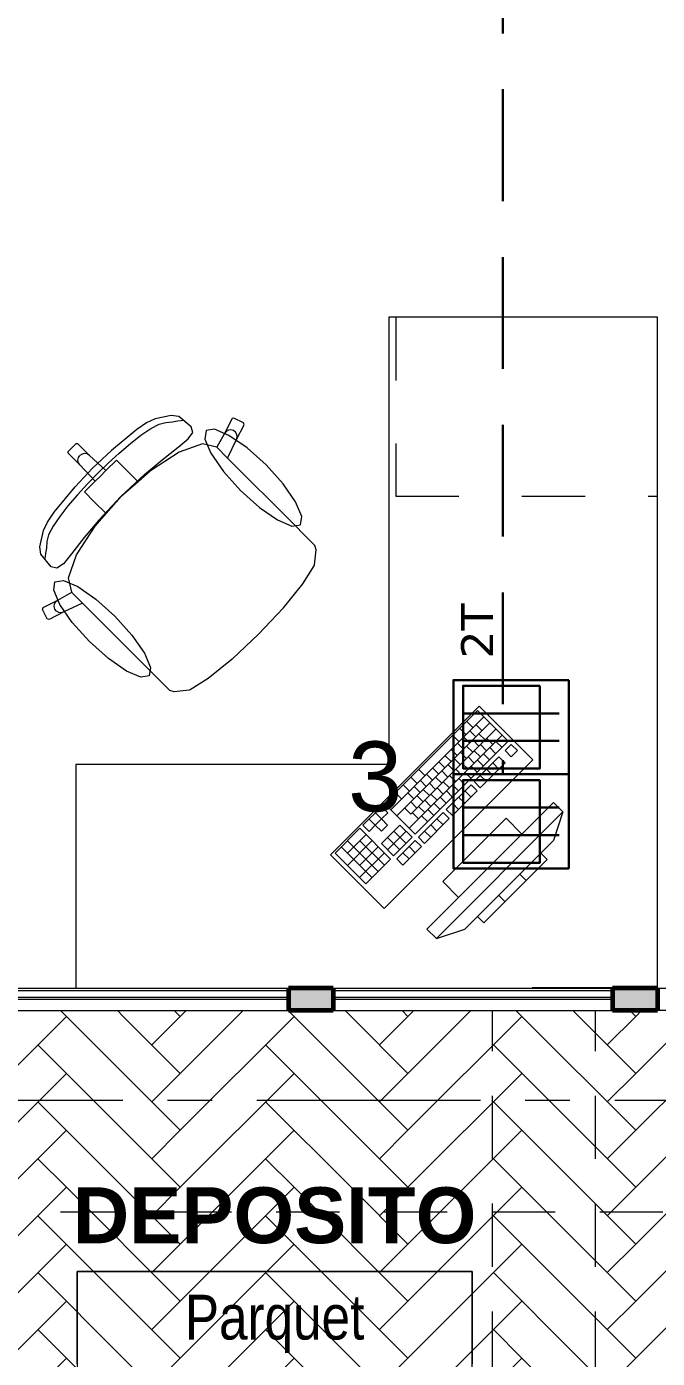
# Model space of a CAD drawing. Header units: inches. Extents: x -19 to 5698, y -728 to 92.
# Drawn here: x 303.631 to 305.041, y 6.872 to 9.85 of the extents above; entities that cross this region are included whole.
import ezdxf

# ---------------------------------------------------------------- set-up
doc = ezdxf.new("R2010")
doc.units = ezdxf.units.IN
doc.header["$MEASUREMENT"] = 0
doc.set_wipeout_variables(frame=1)
doc.header["$PDMODE"] = 1
for name, pattern in [('HIDDEN', [0.375, 0.25, -0.125]), ('Hidden Line', [0.195611, 0.141111, -0.0545]), ('Línea Oculta', [0.195611, 0.141111, -0.0545]), ('Punto & Raya', [0.65, 0.5, -0.075, 0, -0.075]), ('Rayas', [0.282222, 0.141111, -0.141111]), ('Wipeout_Contour', [1, 0, -1])]:
    doc.linetypes.add(name, pattern=pattern)
doc.layers.get('0').update_dxf_attribs({"color": 61})
doc.layers.add('00 conduct tomacorr', color=120, linetype='HIDDEN', lineweight=30)
doc.layers.add('00 IE LUZ EMERGENCIA', color=253, linetype='Continuous', lineweight=0)
for name, color, linetype in [('02 _ ARQ _ ALB _ Ejes Generales', 251, 'Continuous'), ('02 _ ARQ _ ZON _ Espacio.3D', 7, 'Continuous'), ('08 _ STR _ EXT _ 08 Placas Inclinadas', 7, 'Continuous'), ('08 _ STR _ EXT _ 09 Vigas', 251, 'Continuous'), ('Acabado - Muros', 7, 'Continuous'), ('Interior - Mobiliario', 7, 'Continuous')]:
    doc.layers.add(name, color=color, linetype=linetype)
doc.styles.add('Annotative', font='arial.ttf')
doc.styles.add('Estilo_Generado_8', font='arialbd.ttf')
doc.styles.add('Estilo_Generado_9', font='ARIALN.TTF')
pattern_1 = [(0, (277.50006, 1e-08), (0, 0.03), [])]

# ---------------------------------------------------------------- blocks, each defined once
blk = doc.blocks.new('*X167', base_point=(2412.1771, 0))
at = {"layer": '02 _ ARQ _ ZON _ Espacio.3D', "color": 254, "linetype": 'Continuous', "lineweight": 0}
for p, q in [((2438.3966, 7.6368), (2438.142, 7.3822)), ((2438.3834, 7.65), (2438.3966, 7.6368)), ((2438.6512, 7.3822), (2438.3966, 7.6368)), ((2438.5239, 7.6368), (2438.5107, 7.65)), ((2438.6512, 7.5095), (2438.5239, 7.6368)), ((2438.6512, 7.6368), (2438.5875, 7.5731)), ((2438.6512, 7.6368), (2438.6379, 7.65)), ((2438.6644, 7.65), (2438.6512, 7.6368)), ((2438.7784, 7.6368), (2438.6512, 7.5095)), ((2438.9057, 7.6368), (2438.6512, 7.3822)), ((2438.7916, 7.65), (2438.7784, 7.6368)), ((2438.8925, 7.65), (2438.9057, 7.6368)), ((2439.1603, 7.3822), (2438.9057, 7.6368)), ((2439.033, 7.6368), (2439.0198, 7.65)), ((2439.1603, 7.5095), (2439.033, 7.6368)), ((2439.1603, 7.6368), (2439.0966, 7.5731)), ((2439.1603, 7.6368), (2439.1471, 7.65)), ((2439.1735, 7.65), (2439.1603, 7.6368)), ((2439.2876, 7.6368), (2439.1603, 7.5095)), ((2439.4148, 7.6368), (2439.1603, 7.3822)), ((2439.3008, 7.65), (2439.2876, 7.6368)), ((2439.4016, 7.65), (2439.4148, 7.6368)), ((2439.6694, 7.3822), (2439.4148, 7.6368)), ((2439.5421, 7.6368), (2439.5289, 7.65)), ((2439.6694, 7.5095), (2439.5421, 7.6368)), ((2439.6694, 7.6368), (2439.6058, 7.5731)), ((2439.6694, 7.6368), (2439.6562, 7.65)), ((2439.6826, 7.65), (2439.6694, 7.6368)), ((2439.7967, 7.6368), (2439.6694, 7.5095)), ((2439.9239, 7.6368), (2439.6694, 7.3822)), ((2438.6512, 7.255), (2438.333, 7.5731)), ((2439.1603, 7.255), (2438.8421, 7.5731)), ((2439.6694, 7.255), (2439.3512, 7.5731)), ((2438.3966, 7.5095), (2438.142, 7.255)), ((2438.6512, 7.5095), (2438.5875, 7.4459)), ((2438.9057, 7.5095), (2438.6512, 7.255)), ((2439.1603, 7.5095), (2439.0966, 7.4459)), ((2439.4148, 7.5095), (2439.1603, 7.255)), ((2439.6694, 7.5095), (2439.6058, 7.4459)), ((2439.9239, 7.5095), (2439.6694, 7.255)), ((2438.5239, 7.255), (2438.333, 7.4459)), ((2439.033, 7.255), (2438.8421, 7.4459)), ((2439.5421, 7.255), (2439.3512, 7.4459)), ((2438.3966, 7.3822), (2438.2693, 7.255)), ((2438.6512, 7.3822), (2438.5875, 7.3186)), ((2438.9057, 7.3822), (2438.7784, 7.255)), ((2439.1603, 7.3822), (2439.0966, 7.3186)), ((2439.4148, 7.3822), (2439.2876, 7.255)), ((2439.6694, 7.3822), (2439.6058, 7.3186)), ((2438.333, 7.3186), (2438.3966, 7.255)), ((2438.8421, 7.3186), (2438.9057, 7.255)), ((2439.3512, 7.3186), (2439.4148, 7.255)), ((2438.3966, 7.2549), (2438.142, 7.0004)), ((2438.6512, 7.0004), (2438.3966, 7.255)), ((2438.6512, 7.1277), (2438.5239, 7.2549)), ((2438.6512, 7.2549), (2438.5875, 7.1913)), ((2438.7784, 7.2549), (2438.6512, 7.1277)), ((2438.9057, 7.2549), (2438.6512, 7.0004)), ((2439.1603, 7.0004), (2438.9057, 7.255)), ((2439.1603, 7.1277), (2439.033, 7.2549)), ((2439.1603, 7.2549), (2439.0966, 7.1913)), ((2439.2876, 7.2549), (2439.1603, 7.1277)), ((2439.4148, 7.2549), (2439.1603, 7.0004)), ((2439.6694, 7.0004), (2439.4148, 7.255)), ((2439.6694, 7.1277), (2439.5421, 7.2549)), ((2439.6694, 7.2549), (2439.6058, 7.1913)), ((2439.7967, 7.2549), (2439.6694, 7.1277)), ((2439.9239, 7.2549), (2439.6694, 7.0004)), ((2438.6512, 6.8731), (2438.333, 7.1913)), ((2439.1603, 6.8731), (2438.8421, 7.1913)), ((2439.6694, 6.8731), (2439.3512, 7.1913)), ((2438.3966, 7.1277), (2438.142, 6.8731)), ((2438.6512, 7.1277), (2438.5875, 7.064)), ((2438.9057, 7.1277), (2438.6512, 6.8731)), ((2439.1603, 7.1277), (2439.0966, 7.064)), ((2439.4148, 7.1277), (2439.1603, 6.8731)), ((2439.6694, 7.1277), (2439.6058, 7.064)), ((2439.9239, 7.1277), (2439.6694, 6.8731)), ((2438.5239, 6.8731), (2438.333, 7.064)), ((2439.033, 6.8731), (2438.8421, 7.064)), ((2439.5421, 6.8731), (2439.3512, 7.064)), ((2438.3966, 7.0004), (2438.2693, 6.8731)), ((2438.6512, 7.0004), (2438.5875, 6.9368)), ((2438.9057, 7.0004), (2438.7784, 6.8731)), ((2439.1603, 7.0004), (2439.0966, 6.9368)), ((2439.4148, 7.0004), (2439.2876, 6.8731)), ((2439.6694, 7.0004), (2439.6058, 6.9368)), ((2438.333, 6.9368), (2438.3966, 6.8731)), ((2438.8421, 6.9368), (2438.9057, 6.8731)), ((2439.3512, 6.9368), (2439.4148, 6.8731)), ((2438.3966, 6.8731), (2438.142, 6.6186)), ((2438.6512, 6.6186), (2438.3966, 6.8731)), ((2438.6512, 6.7458), (2438.5239, 6.8731)), ((2438.6512, 6.8731), (2438.5875, 6.8095)), ((2438.7784, 6.8731), (2438.6512, 6.7458)), ((2438.9057, 6.8731), (2438.6512, 6.6186)), ((2439.1603, 6.6186), (2438.9057, 6.8731)), ((2439.1603, 6.7458), (2439.033, 6.8731)), ((2439.1603, 6.8731), (2439.0966, 6.8095)), ((2439.2876, 6.8731), (2439.1603, 6.7458)), ((2439.4148, 6.8731), (2439.1603, 6.6186)), ((2439.6694, 6.6186), (2439.4148, 6.8731)), ((2439.6694, 6.7458), (2439.5421, 6.8731)), ((2439.6694, 6.8731), (2439.6058, 6.8095))]:
    blk.add_line(p, q, dxfattribs=at)
for p in [(2438.5875, 7.4459), (2439.0966, 7.4459), (2439.6058, 7.4459), (2438.5875, 7.064), (2439.0966, 7.064), (2439.6058, 7.064)]:
    blk.add_point(p, dxfattribs=at)
blk = doc.blocks.new('CAJA POP UP 6 MODULOS')
at = {"layer": '00 conduct tomacorr', "linetype": 'Continuous'}
for p, q in [((-0.095, -0.165), (-0.095, -0.0151)), ((-0.052, -0.165), (-0.052, -0.0151)), ((0.052, -0.165), (0.052, -0.0151)), ((0.095, -0.165), (0.095, -0.0151)), ((0, -0.165), (0, -0.18))]:
    blk.add_line(p, q, dxfattribs=at)
for points in [[(-0.147, 0), (0.147, 0), (0.147, -0.18), (-0.147, -0.18)], [(0, 0), (0.147, 0), (0.147, -0.18), (0, -0.18)]]:
    blk.add_lwpolyline(points, close=True, dxfattribs=at)
for points in [[(-0.138, -0.045), (-0.009, -0.045), (-0.009, -0.165), (-0.138, -0.165), (-0.138, -0.045)], [(0.009, -0.045), (0.138, -0.045), (0.138, -0.165), (0.009, -0.165), (0.009, -0.045)]]:
    blk.add_lwpolyline(points, dxfattribs=at)
at = {"color": 1, "insert": (-0.1807, -0.168), "char_height": 0.05, "attachment_point": 1, "rotation": 180}
blk.add_mtext_dynamic_manual_height_columns('{\\fVerdana|b0|i0|c0|p34;2T}', width=0.000481, gutter_width=0.1561, heights=[0], dxfattribs=at)

msp = doc.modelspace()

# ---------------------------------------------------------------- linework, layer by layer
at = {"layer": '00 conduct tomacorr'}
msp.add_line((304.6953, 16.8347, -0.0007), (304.6953, 8.1783, -0.0004), dxfattribs=at)
at = {"layer": '02 _ ARQ _ ALB _ Ejes Generales', "color": 251, "linetype": 'Punto & Raya', "lineweight": 13, "true_color": 0x636466}
msp.add_line((283.3455, 7.45), (332.07, 7.45), dxfattribs=at)
at = {"layer": '02 _ ARQ _ ZON _ Espacio.3D', "color": 251, "linetype": 'Continuous', "lineweight": 13}
for p, q in [((304.6269, 7.0663), (303.7434, 7.0663)), ((303.7434, 7.0663), (303.7434, 6.4487)), ((303.7434, 7.0663), (304.6269, 7.0663)), ((303.7434, 6.8604), (303.7434, 7.0663)), ((304.6269, 6.4487), (304.6269, 7.0663)), ((304.6269, 7.0663), (304.6269, 6.8604))]:
    msp.add_line(p, q, dxfattribs=at)
at = {"layer": '02 _ ARQ _ ZON _ Espacio.3D', "color": 254, "linetype": 'Continuous', "lineweight": 0, "flags": 128}
msp.add_lwpolyline([(308.07, 16.5), (307.57, 16.5), (307.57, 17.35), (303.045, 17.35), (303.044, 7.7), (306.9526, 7.7), (306.9514, 7.3505), (307.57, 7.3505), (307.57, 8.1), (308.07, 8.1)], dxfattribs=at)
msp.add_lwpolyline([(302.6776, 6.2005), (306.75, 6.2005), (306.75, 7.65), (302.6776, 7.65)], close=True, dxfattribs=at)
at = {"layer": '08 _ STR _ EXT _ 08 Placas Inclinadas', "color": 251, "linetype": 'Línea Oculta', "lineweight": 13}
msp.add_line((304.9021, 7.7005), (304.9021, 6.1843), dxfattribs=at)
at = {"layer": '08 _ STR _ EXT _ 08 Placas Inclinadas', "color": 251, "linetype": 'Línea Oculta', "lineweight": 13, "flags": 128}
for points in [[(304.6712, 7.7005), (304.6712, 6.2005)], [(304.9021, 7.7005), (304.6712, 7.7005)], [(306.663, 7.7005), (304.9021, 7.7005)]]:
    msp.add_lwpolyline(points, dxfattribs=at)
at = {"layer": '08 _ STR _ EXT _ 09 Vigas', "color": 251, "linetype": 'Hidden Line', "lineweight": 13, "true_color": 0x636466}
for p, q in [((301.07, 7.7), (307.57, 7.7)), ((287.07, 7.2), (329.07, 7.2))]:
    msp.add_line(p, q, dxfattribs=at)
at = {"layer": 'Acabado - Muros', "color": 7, "linetype": 'Continuous', "lineweight": 60}
msp.add_line((305.0408, 7.7), (305.0408, 7.65), dxfattribs=at)
at = {"layer": 'Interior - Mobiliario', "color": 175, "linetype": 'Rayas', "lineweight": 13}
for p, q in [((304.4558, 9.2), (304.4558, 8.8)), ((304.4558, 8.8), (305.0408, 8.8))]:
    msp.add_line(p, q, dxfattribs=at)
at = {"layer": 'Interior - Mobiliario', "color": 175, "linetype": 'Continuous', "lineweight": 13}
for p, q in [((303.8986, 8.9636), (303.8769, 8.9487)), ((303.9179, 8.9726), (303.8986, 8.9636)), ((303.954, 8.9804), (303.9179, 8.9726)), ((303.9271, 8.961), (303.9418, 8.9649)), ((303.9418, 8.9649), (303.9572, 8.966)), ((303.9708, 8.9785), (303.954, 8.9804)), ((303.9572, 8.966), (303.968, 8.9681)), ((303.968, 8.9681), (303.976, 8.9689)), ((303.9986, 8.9553), (303.9708, 8.9785)), ((303.976, 8.9689), (303.9805, 8.9697)), ((304.09, 8.9733), (304.073, 8.9402)), ((304.094, 8.9747), (304.09, 8.9733)), ((304.1154, 8.9638), (304.094, 8.9747)), ((304.1167, 8.9598), (304.1154, 8.9638)), ((303.8769, 8.9487), (303.8202, 8.9019)), ((303.8626, 8.9176), (303.8864, 8.9362)), ((303.8864, 8.9362), (303.9083, 8.951)), ((303.9083, 8.951), (303.9271, 8.961)), ((303.992, 8.9281), (304.002, 8.9424)), ((304.002, 8.9424), (303.9986, 8.9553)), ((304.073, 8.9402), (304.0557, 8.9092)), ((304.0766, 8.9448), (304.073, 8.9402)), ((304.0818, 8.9477), (304.0766, 8.9448)), ((304.0876, 8.9484), (304.0818, 8.9477)), ((304.0932, 8.9469), (304.0876, 8.9484)), ((304.0978, 8.9433), (304.0932, 8.9469)), ((304.1007, 8.9382), (304.0978, 8.9433)), ((304.0997, 8.9267), (304.1167, 8.9598)), ((304.0997, 8.9267), (304.1013, 8.9324)), ((304.1013, 8.9324), (304.1007, 8.9382)), ((303.7237, 8.9001), (303.7322, 8.9086)), ((303.7408, 8.9171), (303.7322, 8.9086)), ((303.745, 8.9172), (303.7408, 8.9171)), ((303.7711, 8.8911), (303.745, 8.9172)), ((303.8379, 8.8964), (303.8626, 8.9176)), ((303.9336, 8.8815), (303.9697, 8.9095)), ((303.9697, 8.9095), (303.992, 8.9281)), ((304.0237, 8.9167), (303.9718, 8.8983)), ((304.0557, 8.9092), (304.0237, 8.9167)), ((304.0559, 8.9092), (304.0557, 8.9092)), ((304.0559, 8.9092), (304.0801, 8.8849)), ((304.0801, 8.8849), (304.0997, 8.9267)), ((303.7237, 8.8958), (303.7237, 8.9001)), ((303.7498, 8.8697), (303.7237, 8.8958)), ((303.7454, 8.8803), (303.7466, 8.8861)), ((303.7465, 8.8746), (303.7454, 8.8803)), ((303.7498, 8.8697), (303.7465, 8.8746)), ((303.7466, 8.8861), (303.7499, 8.891)), ((303.7547, 8.8942), (303.7499, 8.891)), ((303.7605, 8.8954), (303.7547, 8.8942)), ((303.7662, 8.8943), (303.7605, 8.8954)), ((303.7711, 8.8911), (303.7662, 8.8943)), ((303.8076, 8.8571), (303.7711, 8.8911)), ((303.8202, 8.9019), (303.778, 8.8628)), ((303.7898, 8.8511), (303.8132, 8.8739)), ((303.8313, 8.8807), (303.8076, 8.8571)), ((303.8132, 8.8739), (303.8379, 8.8964)), ((303.8524, 8.8596), (303.8313, 8.8807)), ((303.8943, 8.8488), (303.9336, 8.8815)), ((303.9718, 8.8983), (303.9079, 8.857)), ((304.228, 8.7371), (304.0801, 8.8849)), ((303.7389, 8.8206), (303.778, 8.8628)), ((303.7837, 8.8332), (303.7498, 8.8697)), ((303.7898, 8.8511), (303.767, 8.8276)), ((303.7837, 8.8332), (303.7957, 8.8451)), ((303.8076, 8.8571), (303.7957, 8.8451)), ((303.8415, 8.7993), (303.8943, 8.8488)), ((303.8798, 8.8322), (303.8524, 8.8596)), ((303.9079, 8.857), (303.8798, 8.8322)), ((303.6921, 8.7639), (303.7389, 8.8206)), ((303.767, 8.8276), (303.7444, 8.803)), ((303.7601, 8.8096), (303.7837, 8.8332)), ((303.8798, 8.8322), (303.842, 8.7989)), ((303.7444, 8.803), (303.7232, 8.7782)), ((303.7813, 8.7884), (303.7601, 8.8096)), ((303.8086, 8.761), (303.7813, 8.7884)), ((303.8415, 8.7993), (303.792, 8.7466)), ((303.8086, 8.761), (303.842, 8.7989)), ((303.6772, 8.7422), (303.6921, 8.7639)), ((303.7047, 8.7544), (303.6898, 8.7326)), ((303.7232, 8.7782), (303.7047, 8.7544)), ((303.7839, 8.7329), (303.8086, 8.761)), ((303.6682, 8.723), (303.6772, 8.7422)), ((303.6898, 8.7326), (303.6798, 8.7137)), ((303.7425, 8.6691), (303.7839, 8.7329)), ((303.792, 8.7466), (303.7593, 8.7073)), ((304.2535, 8.7116), (304.228, 8.7371)), ((303.6604, 8.6868), (303.6682, 8.723)), ((303.6759, 8.699), (303.6748, 8.6836)), ((303.6798, 8.7137), (303.6759, 8.699)), ((303.7593, 8.7073), (303.7314, 8.6711)), ((304.2754, 8.6896), (304.2535, 8.7116)), ((303.6623, 8.6701), (303.6604, 8.6868)), ((303.6855, 8.6422), (303.6623, 8.6701)), ((303.672, 8.6648), (303.6712, 8.6603)), ((303.6728, 8.6728), (303.672, 8.6648)), ((303.6748, 8.6836), (303.6728, 8.6728)), ((303.7314, 8.6711), (303.7128, 8.6488)), ((303.7242, 8.6171), (303.7425, 8.6691)), ((304.2743, 8.6464), (304.2783, 8.6803)), ((304.2783, 8.6803), (304.2754, 8.6896)), ((303.6984, 8.6388), (303.6855, 8.6422)), ((303.7128, 8.6488), (303.6984, 8.6388)), ((304.2485, 8.6042), (304.2734, 8.6443)), ((304.2734, 8.6443), (304.2743, 8.6464)), ((303.7316, 8.5851), (303.7242, 8.6171)), ((303.7006, 8.5678), (303.7316, 8.5851)), ((303.7317, 8.5849), (303.7316, 8.5851)), ((303.7317, 8.5849), (303.7559, 8.5607)), ((304.2049, 8.5506), (304.2485, 8.6042)), ((303.6662, 8.5468), (303.6675, 8.5509)), ((303.677, 8.5254), (303.6662, 8.5468)), ((303.6675, 8.5509), (303.7006, 8.5678)), ((303.6924, 8.5532), (303.6931, 8.5591)), ((303.6939, 8.5476), (303.6924, 8.5532)), ((303.6931, 8.5591), (303.696, 8.5642)), ((303.6976, 8.543), (303.6939, 8.5476)), ((303.696, 8.5642), (303.7006, 8.5678)), ((303.7559, 8.5607), (303.7141, 8.5411)), ((303.9037, 8.4128), (303.7559, 8.5607)), ((304.1494, 8.4914), (304.2043, 8.5497)), ((304.2043, 8.5497), (304.2049, 8.5506)), ((303.681, 8.5241), (303.677, 8.5254)), ((303.7141, 8.5411), (303.681, 8.5241)), ((303.7027, 8.5402), (303.6976, 8.543)), ((303.7085, 8.5395), (303.7027, 8.5402)), ((303.7141, 8.5411), (303.7085, 8.5395)), ((304.1494, 8.4914), (304.0911, 8.4366)), ((304.0903, 8.4359), (304.0366, 8.3923)), ((304.0911, 8.4366), (304.0903, 8.4359)), ((303.9293, 8.3873), (303.9037, 8.4128)), ((303.9512, 8.3654), (303.9293, 8.3873)), ((303.9965, 8.3674), (303.9944, 8.3665)), ((304.0366, 8.3923), (303.9965, 8.3674)), ((303.9605, 8.3625), (303.9512, 8.3654)), ((303.9944, 8.3665), (303.9605, 8.3625)), ((304.6389, 8.3205), (304.4311, 8.1128)), ((304.7074, 8.2519), (304.6389, 8.3205)), ((304.6526, 8.3067), (304.4449, 8.099)), ((304.6663, 8.293), (304.4586, 8.0853)), ((304.68, 8.2793), (304.4896, 8.0889)), ((304.599, 8.2807), (304.6128, 8.2669)), ((304.6146, 8.2962), (304.6283, 8.2825)), ((304.6353, 8.2894), (304.649, 8.2757)), ((304.6937, 8.2656), (304.486, 8.0579)), ((304.4997, 8.0442), (304.7074, 8.2519)), ((304.5835, 8.2651), (304.5972, 8.2514)), ((304.5937, 8.2479), (304.6074, 8.2342)), ((304.6076, 8.2617), (304.6213, 8.248)), ((304.6214, 8.2756), (304.6351, 8.2619)), ((304.6282, 8.255), (304.6419, 8.2412)), ((304.642, 8.2688), (304.6558, 8.2551)), ((304.6592, 8.2586), (304.6729, 8.2448)), ((304.6799, 8.2518), (304.6936, 8.238)), ((304.566, 8.2202), (304.5797, 8.2065)), ((304.5799, 8.234), (304.5936, 8.2203)), ((304.6005, 8.2273), (304.6142, 8.2135)), ((304.6144, 8.2411), (304.6281, 8.2274)), ((304.6315, 8.2309), (304.6452, 8.2171)), ((304.6454, 8.2447), (304.6591, 8.231)), ((304.6522, 8.2241), (304.6659, 8.2104)), ((304.666, 8.2379), (304.6797, 8.2242)), ((304.7143, 8.245), (304.7004, 8.2312)), ((304.7004, 8.2312), (304.7141, 8.2175)), ((304.7141, 8.2175), (304.728, 8.2313)), ((304.728, 8.2313), (304.7143, 8.245)), ((304.5073, 8.1889), (304.521, 8.1752)), ((304.5383, 8.1925), (304.552, 8.1788)), ((304.5522, 8.2064), (304.5659, 8.1926)), ((304.5728, 8.1996), (304.5865, 8.1859)), ((304.5867, 8.2134), (304.6004, 8.1997)), ((304.59, 8.1893), (304.6037, 8.1756)), ((304.6038, 8.2032), (304.6175, 8.1894)), ((304.6177, 8.217), (304.6314, 8.2033)), ((304.6245, 8.1964), (304.6382, 8.1827)), ((304.6866, 8.2173), (304.6312, 8.162)), ((304.6383, 8.2102), (304.652, 8.1965)), ((304.6449, 8.1482), (304.7003, 8.2036)), ((304.6589, 8.1896), (304.6726, 8.1759)), ((304.6727, 8.2035), (304.6865, 8.1898)), ((304.7003, 8.2036), (304.6866, 8.2173)), ((304.49, 8.1716), (304.5037, 8.1579)), ((304.5106, 8.1648), (304.5243, 8.1511)), ((304.5245, 8.1787), (304.5382, 8.1649)), ((304.5451, 8.1719), (304.5588, 8.1582)), ((304.559, 8.1857), (304.5727, 8.172)), ((304.5623, 8.1616), (304.576, 8.1479)), ((304.5761, 8.1755), (304.5899, 8.1618)), ((304.5968, 8.1687), (304.6105, 8.155)), ((304.6106, 8.1825), (304.6243, 8.1688)), ((304.6312, 8.162), (304.6449, 8.1482)), ((304.645, 8.1758), (304.6588, 8.1621)), ((304.4554, 8.137), (304.4691, 8.1233)), ((304.4727, 8.1543), (304.4864, 8.1406)), ((304.4829, 8.1371), (304.4967, 8.1234)), ((304.4968, 8.151), (304.5105, 8.1373)), ((304.5036, 8.1303), (304.5173, 8.1166)), ((304.5174, 8.1442), (304.5311, 8.1305)), ((304.5313, 8.158), (304.545, 8.1443)), ((304.5346, 8.1339), (304.5483, 8.1202)), ((304.5484, 8.1478), (304.5622, 8.1341)), ((304.6243, 8.155), (304.5689, 8.0996)), ((304.5691, 8.141), (304.5828, 8.1273)), ((304.5826, 8.0859), (304.638, 8.1413)), ((304.5829, 8.1548), (304.5966, 8.1411)), ((304.6104, 8.1412), (304.6241, 8.1275)), ((304.638, 8.1413), (304.6243, 8.155)), ((304.4242, 8.1058), (304.3827, 8.0643)), ((304.4379, 8.0921), (304.4242, 8.1058)), ((304.4311, 8.1128), (304.4997, 8.0442)), ((304.4759, 8.1026), (304.4896, 8.0889)), ((304.4897, 8.1165), (304.5034, 8.1028)), ((304.5069, 8.1062), (304.5206, 8.0925)), ((304.5208, 8.1201), (304.5345, 8.1064)), ((304.8085, 8.1151), (304.5257, 7.8323)), ((304.5275, 8.0994), (304.5413, 8.0857)), ((304.5414, 8.1133), (304.5551, 8.0996)), ((304.5552, 8.1271), (304.5689, 8.1134)), ((304.5689, 8.0996), (304.5826, 8.0859)), ((304.5827, 8.1135), (304.5964, 8.0998)), ((304.5966, 8.1273), (304.6103, 8.1136)), ((304.8297, 8.0939), (304.8085, 8.1151)), ((304.3965, 8.0781), (304.4102, 8.0644)), ((304.4241, 8.0783), (304.4102, 8.0644)), ((304.4104, 8.092), (304.4241, 8.0783)), ((304.4241, 8.0783), (304.4379, 8.0921)), ((304.4378, 8.0646), (304.4241, 8.0783)), ((304.4931, 8.0924), (304.5068, 8.0787)), ((304.562, 8.0927), (304.5066, 8.0373)), ((304.5137, 8.0856), (304.5274, 8.0719)), ((304.5203, 8.0236), (304.5757, 8.079)), ((304.5469, 7.8111), (304.8297, 8.0939)), ((304.5481, 8.0789), (304.5618, 8.0652)), ((304.7025, 8.0798), (304.561, 7.9384)), ((304.5757, 8.079), (304.562, 8.0927)), ((304.7378, 8.0444), (304.7025, 8.0798)), ((304.8297, 8.0939), (304.8085, 8.0303)), ((304.3758, 8.0574), (304.3204, 8.002)), ((304.3895, 8.0436), (304.3479, 8.0021)), ((304.4443, 7.9888), (304.3758, 8.0574)), ((304.3827, 8.0643), (304.3964, 8.0506)), ((304.3964, 8.0506), (304.4102, 8.0644)), ((304.4102, 8.0644), (304.424, 8.0507)), ((304.4654, 8.0647), (304.4238, 8.0231)), ((304.424, 8.0507), (304.4378, 8.0646)), ((304.4791, 8.051), (304.4375, 8.0094)), ((304.4515, 8.0508), (304.4789, 8.0234)), ((304.4928, 8.0373), (304.4654, 8.0647)), ((304.5204, 8.0512), (304.5341, 8.0375)), ((304.5343, 8.065), (304.548, 8.0513)), ((304.5964, 7.903), (304.7378, 8.0444)), ((304.3342, 8.0158), (304.4028, 7.9472)), ((304.4032, 8.0299), (304.3478, 7.9745)), ((304.3481, 8.0297), (304.4166, 7.9611)), ((304.4169, 8.0162), (304.3754, 7.9747)), ((304.3756, 8.0298), (304.4305, 7.9749)), ((304.4238, 8.0231), (304.4512, 7.9957)), ((304.4377, 8.037), (304.4651, 8.0096)), ((304.4512, 7.9957), (304.4928, 8.0373)), ((304.4996, 8.0304), (304.4581, 7.9889)), ((304.4718, 7.9751), (304.5134, 8.0167)), ((304.4858, 8.0166), (304.4995, 8.0028)), ((304.5134, 8.0167), (304.4996, 8.0304)), ((304.5066, 8.0373), (304.5203, 8.0236)), ((304.8085, 8.0303), (304.6105, 7.8323)), ((304.3204, 8.002), (304.3889, 7.9334)), ((304.4306, 8.0025), (304.3752, 7.9471)), ((304.3889, 7.9334), (304.4443, 7.9888)), ((304.4581, 7.9889), (304.4718, 7.9751)), ((304.4719, 8.0027), (304.4857, 7.989)), ((304.7802, 8.002), (304.6388, 7.8606)), ((304.653, 7.8464), (304.7944, 7.9879)), ((304.7944, 7.9879), (304.7802, 8.002)), ((304.7331, 7.9549), (304.7472, 7.9407)), ((304.561, 7.9384), (304.5964, 7.903)), ((304.686, 7.9077), (304.7001, 7.8936)), ((304.6388, 7.8606), (304.653, 7.8464)), ((304.5257, 7.8323), (304.5469, 7.8111)), ((304.5469, 7.8111), (304.6105, 7.8323))]:
    msp.add_line(p, q, dxfattribs=at)
at = {"layer": 'Interior - Mobiliario', "color": 175, "linetype": 'Continuous', "lineweight": 13, "flags": 128}
for points in [[(305.0408, 7.7), (305.0408, 9.2), (304.4408, 9.2), (304.4408, 8.2), (303.7408, 8.2), (303.7408, 7.7)], [(304.1659, 8.8698), (304.1234, 8.908), (304.0831, 8.936), (304.051, 8.9496), (304.0321, 8.9467), (304.0292, 8.9278), (304.0428, 8.8958), (304.0708, 8.8554), (304.109, 8.8129), (304.1515, 8.7748), (304.1918, 8.7468), (304.2239, 8.7331), (304.2428, 8.736), (304.2457, 8.7549), (304.2321, 8.787), (304.2041, 8.8274)], [(303.771, 8.4749), (303.7328, 8.5174), (303.7048, 8.5578), (303.6912, 8.5898), (303.6941, 8.6087), (303.713, 8.6116), (303.7451, 8.598), (303.7854, 8.57), (303.8279, 8.5318), (303.8661, 8.4894), (303.8941, 8.449), (303.9077, 8.4169), (303.9048, 8.398), (303.8859, 8.3951), (303.8538, 8.4087), (303.8135, 8.4368)], [(304.7626, 8.2106), (304.6424, 8.3308), (304.31, 7.9985), (304.4302, 7.8783)]]:
    msp.add_lwpolyline(points, close=True, dxfattribs=at)

# ---------------------------------------------------------------- block references
at = {"layer": '00 conduct tomacorr', "xscale": 1.432830642179531, "yscale": 1.432830642179531, "zscale": 1.432830642179531, "rotation": 269.9999999999999}
msp.add_blockref('CAJA POP UP 6 MODULOS', (304.8428, 8.1783, -0.0004), dxfattribs=at)
at = {"layer": '02 _ ARQ _ ZON _ Espacio.3D', "color": 5, "linetype": 'Continuous', "lineweight": 25}
msp.add_blockref('*X167', (277.5001, 0), dxfattribs=at)

# ---------------------------------------------------------------- texts
at = {"layer": '00 IE LUZ EMERGENCIA', "style": 'Annotative'}
msp.add_attdef('3', (304.3493, 8.0954, -0.0007), '', height=0.1562, dxfattribs=at)
at = {"layer": '02 _ ARQ _ ZON _ Espacio.3D', "color": 251, "lineweight": 25, "attachment_point": 2}
for s, insert, char_height, style in [('\\A1;{\\pqc;\\pt0;\\fArial|b1|i0|c0|p34;DEPOSITO}', (304.1851, 7.2548), 0.125, 'Estilo_Generado_8'), ('\\A1;{\\pqc;\\pt0;\\fArial Narrow|b0|i0|c0|p34;Parquet}', (304.1851, 7.0145), 0.1, 'Estilo_Generado_9')]:
    msp.add_mtext(s, dxfattribs=dict(at, insert=insert, char_height=char_height, style=style))

# ---------------------------------------------------------------- next in the draw order: wipeouts: each hides what was drawn before it
at = {"color": 254, "linetype": 'Wipeout_Contour', "lineweight": 0, "ltscale": 9752.659667}
msp.add_wipeout([(302.7354, 7.7), (302.7354, 7.65), (304.2162, 7.65), (304.2162, 7.7)], dxfattribs=at).dxf.layer = 'Acabado - Muros'
at = {"color": 254, "linetype": 'Wipeout_Contour', "lineweight": 0, "ltscale": 9757.270559}
msp.add_wipeout([(304.3162, 7.65), (304.9408, 7.65), (304.9408, 7.7), (304.3162, 7.7)], dxfattribs=at).dxf.layer = 'Acabado - Muros'

# ---------------------------------------------------------------- next in the draw order: linework, layer by layer
at = {"layer": 'Acabado - Muros', "color": 7, "linetype": 'Continuous', "lineweight": 60}
for p, q in [((304.3162, 7.65), (304.2162, 7.65)), ((305.0408, 7.65), (304.9408, 7.65))]:
    msp.add_line(p, q, dxfattribs=at)
at = {"layer": 'Acabado - Muros', "color": 251, "linetype": 'Continuous', "lineweight": 13, "flags": 128}
for points in [[(302.7354, 7.7), (304.2162, 7.7)], [(304.3162, 7.7), (304.9408, 7.7)], [(302.7354, 7.65), (304.2162, 7.65)], [(304.3162, 7.65), (304.9408, 7.65)]]:
    msp.add_lwpolyline(points, dxfattribs=at)

# ---------------------------------------------------------------- next in the draw order: wipeouts: each hides what was drawn before it
at = {"color": 254, "linetype": 'Wipeout_Contour', "lineweight": 0, "ltscale": 9751.354421}
msp.add_wipeout([(304.2162, 7.695), (302.0827, 7.695), (302.0827, 7.675), (304.2162, 7.675)], dxfattribs=at).dxf.layer = 'Acabado - Muros'
at = {"color": 254, "linetype": 'Wipeout_Contour', "lineweight": 0, "ltscale": 9757.270684}
msp.add_wipeout([(304.9408, 7.695), (304.3162, 7.695), (304.3162, 7.675), (304.9408, 7.675)], dxfattribs=at).dxf.layer = 'Acabado - Muros'

# ---------------------------------------------------------------- next in the draw order: hatches: boundary and pattern name
at = {"layer": 'Acabado - Muros', "linetype": 'Continuous', "lineweight": 0}
h = msp.add_hatch(dxfattribs=at)
h.set_pattern_fill('CONTRACHAPADO_0002', color=254, style=0, pattern_type=2)
h.set_pattern_definition(pattern_1)
h.paths.add_polyline_path([(304.2162, 7.695), (302.0827, 7.695), (302.0827, 7.675), (304.2162, 7.675)])
for points in [[(304.3162, 7.65), (304.3162, 7.7), (304.2162, 7.7), (304.2162, 7.65)], [(304.9408, 7.7), (304.9408, 7.65), (305.0408, 7.65), (305.0408, 7.7)]]:
    msp.add_hatch(color=254, dxfattribs=at).paths.add_polyline_path(points)
h = msp.add_hatch(dxfattribs=at)
h.set_pattern_fill('CONTRACHAPADO_0002', color=254, style=0, pattern_type=2)
h.set_pattern_definition(pattern_1)
h.paths.add_polyline_path([(304.9408, 7.695), (304.3162, 7.695), (304.3162, 7.675), (304.9408, 7.675)])

# ---------------------------------------------------------------- next in the draw order: linework, layer by layer
at = {"layer": 'Acabado - Muros', "color": 7, "linetype": 'Continuous', "lineweight": 60}
for p, q in [((304.3162, 7.7), (304.2162, 7.7)), ((304.2162, 7.7), (304.2162, 7.65)), ((304.3162, 7.7), (304.3162, 7.65)), ((304.9408, 7.7), (304.9408, 7.65)), ((305.0408, 7.7), (304.9408, 7.7))]:
    msp.add_line(p, q, dxfattribs=at)
at = {"layer": 'Acabado - Muros', "color": 7, "linetype": 'Continuous', "lineweight": 13, "flags": 128}
for points in [[(304.2162, 7.695), (304.2162, 7.675), (302.0827, 7.675), (302.0827, 7.695)], [(304.9408, 7.695), (304.9408, 7.675), (304.3162, 7.675), (304.3162, 7.695)]]:
    msp.add_lwpolyline(points, close=True, dxfattribs=at)

doc.saveas('drawing.dxf')
